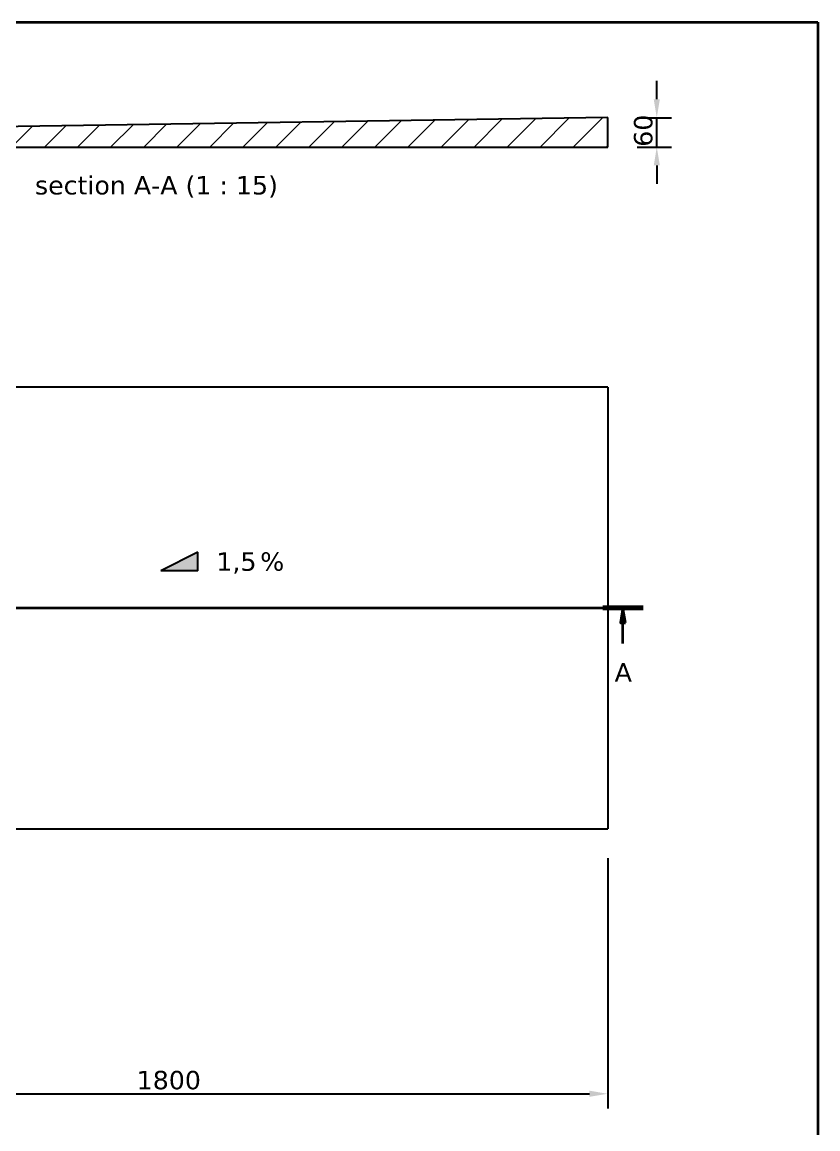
# Model space of a CAD drawing. Header units: millimetres. Extents: x 101 to 3000, y 150 to 4305.
# Drawn here: x 1378 to 3000, y 2048 to 4305 of the extents above; entities that cross this region are included whole.
import ezdxf

# ---------------------------------------------------------------- set-up
doc = ezdxf.new("R2010")
doc.units = ezdxf.units.MM
doc.header["$LTSCALE"] = 15
for name, color, linetype, lineweight in [('_Sichtbarkanten', 7, 'Continuous', 25), ('Bemaßung (ISO)', 7, 'Continuous', 25), ('Rahmen (ISO)', 7, 'Continuous', 35), ('Schnittlinie (ISO)', 7, 'Continuous', 35), ('Schraffur (ISO)', 7, 'Continuous', 13), ('Skizziergeometrie (ISO)', 7, 'Continuous', 25), ('Symbol (ISO)', 7, 'Continuous', 25)]:
    doc.layers.add(name, color=color, linetype=linetype, lineweight=lineweight)
doc.styles.add('Bezeichnungstext (DIN)', font='verdana.ttf')
doc.styles.add('Notiztext (DIN)', font='verdana.ttf')
doc.dimstyles.new('Standard (DIN)', dxfattribs={"dimscale": 15, "dimtxt": 2.5, "dimasz": 2.5, "dimexe": 2, "dimexo": 4, "dimgap": 0.5, "dimtad": 1, "dimdec": 1, "dimrnd": 1e-08, "dimtxsty": 'Notiztext (DIN)', "dimcen": 0.09, "dimclrd": 256, "dimclre": 256, "dimclrt": 256, "dimadec": 0, "dimazin": 2, "dimtfac": 1, "dimtmove": 0, "dimatfit": 3, "dimfxl": 0, "dimtolj": 1, "dimtzin": 0, "dimlwd": -1, "dimlwe": -1, "dimarcsym": 0})

# ---------------------------------------------------------------- blocks, each defined once
blk = doc.blocks.new('Ränder Wedi_hoch')
at = {"layer": 'Rahmen (ISO)'}
for p, q in [((16, 287), (200, 287)), ((200, 287), (200, 10))]:
    blk.add_line(p, q, dxfattribs=at)
blk = doc.blocks.new('2DTransSchnitt0')
at = {"layer": 'Schnittlinie (ISO)', "linetype": 'Continuous'}
for p, q in [((46.88, 207.37), (176.24, 207.37)), ((49.61, 207.37), (49.26, 205.37)), ((49.61, 205.37), (49.61, 207.37)), ((49.96, 205.37), (49.61, 207.37)), ((173.51, 207.37), (173.16, 205.37)), ((173.51, 205.37), (173.51, 207.37)), ((173.86, 205.37), (173.51, 207.37)), ((49.26, 205.37), (49.96, 205.37)), ((49.61, 202.52), (49.61, 205.37)), ((173.16, 205.37), (173.86, 205.37)), ((173.51, 202.52), (173.51, 205.37))]:
    blk.add_line(p, q, dxfattribs=at)
at = {"layer": 'Schnittlinie (ISO)', "linetype": 'Continuous', "lineweight": 70}
for p, q in [((46.88, 207.37), (52.34, 207.37)), ((170.78, 207.37), (176.24, 207.37))]:
    blk.add_line(p, q, dxfattribs=at)
at = {"layer": 'Schnittlinie (ISO)', "linetype": 'Continuous', "flags": 128}
for points in [[(49.96, 205.37), (49.61, 207.37), (49.26, 205.37), (49.96, 205.37)], [(173.86, 205.37), (173.51, 207.37), (173.16, 205.37), (173.86, 205.37)]]:
    blk.add_lwpolyline(points, dxfattribs=at)
at = {"layer": 'Schnittlinie (ISO)'}
for points in [[(49.96, 205.37), (49.61, 207.37), (49.26, 205.37), (49.96, 205.37)], [(173.86, 205.37), (173.51, 207.37), (173.16, 205.37), (173.86, 205.37)]]:
    blk.add_solid(points, dxfattribs=at)
at = {"layer": 'Schnittlinie (ISO)', "char_height": 2.5, "attachment_point": 7, "style": 'Bezeichnungstext (DIN)'}
for insert in [(48.47, 197.37), (172.38, 197.37)]:
    blk.add_mtext('A', dxfattribs=dict(at, insert=insert))
blk = doc.blocks.new('*D72')
at = {"layer": 'Bemaßung (ISO)', "transparency": 16777216}
for p, q in [((2671.6, 4147.7), (2671.6, 4185.2)), ((2631.6, 4110.2), (2701.6, 4110.2)), ((2671.6, 4050.2), (2671.6, 4110.2)), ((2631.6, 4050.2), (2701.6, 4050.2)), ((2671.6, 4012.7), (2671.6, 3975.2))]:
    blk.add_line(p, q, dxfattribs=at)
for points in [[(2665.4, 4147.7), (2677.9, 4147.7), (2671.6, 4110.2)], [(2665.4, 4012.7), (2677.9, 4012.7), (2671.6, 4050.2)]]:
    blk.add_solid(points, dxfattribs=at)
at = {"layer": 'Defpoints', "color": 0, "transparency": 16777216}
for p in [(2571.6, 4110.2), (2671.6, 4110.2), (2571.6, 4050.2)]:
    blk.add_point(p, dxfattribs=at)
at = {"layer": 'Bemaßung (ISO)', "transparency": 16777216, "insert": (2625.1, 4050.9), "char_height": 37.5, "attachment_point": 1, "rotation": 90, "style": 'Notiztext (DIN)'}
blk.add_mtext('\\A1;60', dxfattribs=at)
blk = doc.blocks.new('GF-re')
at = {"layer": 'Schraffur (ISO)'}
blk.add_hatch(color=256, dxfattribs=at).paths.add_polyline_path([(-2.5, -1.25), (2.5, 1.25), (2.5, -1.25)])
at = {"layer": 'Skizziergeometrie (ISO)'}
for p, q in [((2.5, 1.25), (-2.5, -1.25)), ((2.5, -1.25), (2.5, 1.25)), ((2.5, -1.25), (-2.5, -1.25))]:
    blk.add_line(p, q, dxfattribs=at)
at = {"layer": 'Symbol (ISO)', "insert": (11, 1.25), "char_height": 2.5, "attachment_point": 1, "style": 'Notiztext (DIN)'}
blk.add_mtext('%', dxfattribs=at)
at = {"layer": 'Symbol (ISO)', "style": 'Notiztext (DIN)'}
blk.add_attdef('<GF-r>_001', (5.22, -1.3), '', height=2.5, dxfattribs=at)
blk = doc.blocks.new('*D74')
at = {"layer": 'Bemaßung (ISO)', "transparency": 16777216}
for p, q in [((771.6, 2600.5), (771.6, 2090)), ((2571.6, 2600.5), (2571.6, 2090)), ((809.1, 2120), (2534.1, 2120))]:
    blk.add_line(p, q, dxfattribs=at)
for points in [[(809.1, 2126.3), (809.1, 2113.8), (771.6, 2120)], [(2534.1, 2126.3), (2534.1, 2113.8), (2571.6, 2120)]]:
    blk.add_solid(points, dxfattribs=at)
at = {"layer": 'Defpoints', "color": 0, "transparency": 16777216}
for p in [(771.6, 2660.5), (2571.6, 2660.5), (2571.6, 2120)]:
    blk.add_point(p, dxfattribs=at)
at = {"layer": 'Bemaßung (ISO)', "transparency": 16777216, "insert": (1611.3, 2166.7), "char_height": 37.5, "attachment_point": 1, "style": 'Notiztext (DIN)'}
blk.add_mtext('\\A1;1800', dxfattribs=at)

msp = doc.modelspace()

# ---------------------------------------------------------------- hatches: boundary and pattern name
at = {"layer": 'Schraffur (ISO)'}
h = msp.add_hatch(dxfattribs=at)
h.set_pattern_fill('ANSI31', color=256, scale=381, style=0)
h.set_pattern_definition([(45, (0, 0), (-33.67596, 33.67596), [])])
h.paths.add_polyline_path([(881.93, 4075.04), (881.93, 4065.04), (891.93, 4065.04), (891.93, 4061.24), (919.63, 4061.24), (919.63, 4050.24), (2571.63, 4050.24), (2571.63, 4110.24), (881.63, 4085.24), (861.93, 4085.24), (861.93, 4076.65), (861.93, 4075.04), (861.98, 4075.04)])
h.paths.add_polyline_path([(771.63, 4085.24), (771.63, 4065.04), (781.63, 4065.04), (781.63, 4075.04), (801.59, 4075.04), (801.63, 4075.04), (801.63, 4076.65), (801.63, 4085.24)])

# ---------------------------------------------------------------- linework, layer by layer
at = {"layer": '_Sichtbarkanten'}
for p, q in [((2571.63, 4110.24), (881.63, 4085.24)), ((2571.63, 4050.24), (2571.63, 4110.24)), ((919.63, 4050.24), (2571.63, 4050.24)), ((2571.63, 3560.5), (881.63, 3560.5)), ((2571.63, 3560.5), (2571.63, 2660.5)), ((881.63, 2660.5), (2571.63, 2660.5))]:
    msp.add_line(p, q, dxfattribs=at)

# ---------------------------------------------------------------- block references
at = {"xscale": 15, "yscale": 15, "zscale": 15}
msp.add_blockref('Ränder Wedi_hoch', (0, 0), dxfattribs=at)
ref = msp.add_blockref('GF-re', (1698.23, 3205.26), dxfattribs=dict(xscale=15, yscale=15, zscale=15))
ref.add_attrib('<GF-r>_001', '1,5', (1773.73, 3186.39), dxfattribs={"layer": 'Symbol (ISO)', "height": 37.5, "style": 'Notiztext (DIN)'})
at = {"layer": 'Schnittlinie (ISO)', "xscale": 15, "yscale": 15, "zscale": 15}
msp.add_blockref('2DTransSchnitt0', (0, 0), dxfattribs=at)

# ---------------------------------------------------------------- texts
at = {"layer": 'Symbol (ISO)', "insert": (1403.96, 3946.86), "char_height": 37.5, "attachment_point": 7, "style": 'Bezeichnungstext (DIN)'}
msp.add_mtext('section A-A (1 : 15)', dxfattribs=at)

# ---------------------------------------------------------------- dimensions: what is measured, and where the dimension line sits
at = {"layer": 'Bemaßung (ISO)'}
for base, p1, p2, angle, override, picture, middle in [((2671.63, 4110.24), (2571.63, 4050.24), (2571.63, 4110.24), 90, {"dimdec": 1, "dimtp": 0, "dimtm": 0, "dimtdec": 2, "dimtofl": 1, "dimatfit": 1}, '*D72', (2671.63, 4080.24)), ((2571.63, 2120), (771.63, 2660.5), (2571.63, 2660.5), 180, {"dimdec": 1, "dimtp": 0, "dimtm": 0, "dimtdec": 2, "dimtofl": 0, "dimatfit": 1}, '*D74', (1671.63, 2120))]:
    dim = msp.add_linear_dim(base=base, p1=p1, p2=p2, angle=angle, dimstyle='Standard (DIN)', override=override, dxfattribs=at)
    dim.commit()
    dim.dimension.update_dxf_attribs({"geometry": picture, "text_midpoint": middle, "dimtype": 160})

doc.saveas('drawing.dxf')
